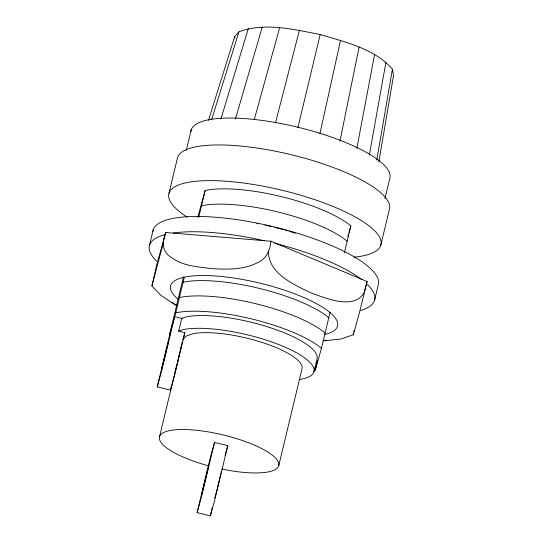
<?xml version="1.0" encoding="UTF-8"?>
<svg xmlns="http://www.w3.org/2000/svg" width="543" height="543" viewBox="0 0 543 543"><rect width="100%" height="100%" fill="white"/><g stroke="black" fill="none" stroke-linecap="round" stroke-linejoin="round"><path stroke-width="0.81" d="M176.495 305.716L160.463 295.005L151.938 285.883L156.907 264.041L165.832 232.506L270.937 241.241L367.122 281.518L359.385 312.849L353.35 334.739L341.113 338.988L323.153 340.882M353.235 334.895L353.378 333.755M184.946 332.255L174.425 375.939L170.488 390.105L157.246 386.881L170.604 331.067M170.488 390.105L170.658 389.256M197.116 512.626L210.474 456.812L214.539 442.436L227.782 445.66L214.492 500.904L210.365 515.85L197.116 512.626L201.249 497.68L214.539 442.436M210.365 515.85L211.268 511.839M165.832 232.506C161.828 242.449 161.773 251.606 171.568 257.633C182.903 266.043 197.299 266.661 210.772 268.547C226.798 269.471 243.678 270.197 258.251 262.289C266.749 258.719 269.993 249.787 270.937 241.241M154.246 276.618L154.456 274.235M268.486 251.443C268.249 273.72 294.774 285.075 311.417 293.057C325.474 298.039 354.973 310.847 364.672 291.713M214.933 497.551L214.872 497.958L217.241 488.781M221.252 471.881L221.313 471.473M378.844 161.882L393.553 75.423L392.419 69.185C374.548 48.551 345.267 42.096 320.194 34.514C293.804 29.498 265.045 22.114 238.92 31.806L234.63 36.727L208.451 120.397M376.794 160.09L392.419 69.185M369.389 154.898L385.958 62.051M356.832 148.382L374.589 54.51M339.938 141.18L359.106 47.078M181.104 347.418L181.443 345.728L181.287 346.224M353.758 331.902L354.002 330.755M319.902 133.782L340.549 40.257M180.948 348.104L179.998 352.197M220.981 473.163L217.444 487.981M170.896 388.225L171.215 386.867M179.808 352.998L178.409 358.801M149.447 245.368L153.126 230.076M168.934 193.444L177.513 157.748A109.048 29.851 13.5 0 1 291.591 154.803A109.048 29.851 13.5 0 1 389.406 209.34L380.826 245.036M186.29 150.404L191.184 130.042M170.02 335.336L169.545 334.814L183.473 276.849M197.788 217.275L205.139 190.566L205.831 190.328A85.875 23.512 13.5 0 1 350.337 225.515L350.812 226.037L344.432 252.604M169.545 334.814L175.728 312.938L184.247 277.521M198.752 217.139L205.139 190.566M278.722 465.745L302.003 368.867A61.339 16.792 13.5 0 0 262.255 342.497A61.339 16.792 13.5 0 0 193.091 333.707L186.032 336.158L182.815 339.85L184.851 332.662L178.674 331.155L181.735 318.408L186.29 316.834A73.604 20.152 13.5 0 1 269.287 327.375A73.604 20.152 13.5 0 1 316.99 359.025L313.922 371.772M159.533 436.728L176.896 364.482M177.289 362.839L179.658 352.984M180.052 351.341L182.421 341.493M297.903 127.578L320.194 34.514M211.465 511.024L212.259 507.739M314.526 370.523L315.218 370.285L317.54 360.62M315.218 370.285L321.408 348.409L330.11 312.184M384.933 198.772L389.826 178.409A102.233 27.985 13.5 0 0 295.541 126.662A102.233 27.985 13.5 0 0 190.919 131.481M374.582 300.184L378.261 284.885A115.863 31.718 13.5 0 0 271.67 226.295A115.863 31.718 13.5 0 0 152.841 231.549M163.382 242.701L151.938 285.883M178.24 359.486L176.774 365.446M176.251 367.523L176.597 366.138M175.708 369.64L176.075 368.215M275.457 122.962L299.417 30.245M175.158 371.717L175.525 370.353M254.307 119.46L279.645 27.734M225.073 455.244L227.782 445.66M347.832 236.572L348.525 234.135M348.979 232.519L350.812 226.037M364.591 290.485L367.122 281.518M235.492 118.836L262.221 27.15M220.974 118.761L248.327 28.541M211.573 119.86L238.92 31.806M157.246 386.881L161.38 371.928L174.67 316.691L182.462 318.585M201.46 205.865L202.152 205.627A85.875 23.512 13.5 0 1 346.665 240.807L347.14 241.336M183.086 282.346L183.772 282.109A85.875 23.512 13.5 0 1 328.284 317.295L328.759 317.818M179.407 297.645L180.1 297.401A85.875 23.512 13.5 0 1 324.605 332.587L325.081 333.11M175.728 312.938L176.421 312.7A85.875 23.512 13.5 0 1 320.933 347.887L321.408 348.409M178.674 331.155L183.222 329.581A73.604 20.152 13.5 0 1 284.451 346.909A73.604 20.152 13.5 0 1 299.41 379.53M324.666 340.509L326.289 340.217M172.016 302.308L175.24 304.806M176.896 304.223L177.371 304.745M173.217 319.515L173.692 320.044M234.63 36.727L234.915 38.288M178.593 299.648A85.875 23.512 13.5 0 1 258.787 282.883A85.875 23.512 13.5 0 1 324.938 334.427M367.265 284.294A115.863 31.718 13.5 0 1 360.654 310.447M156.764 261.258A115.863 31.718 13.5 0 1 165.12 234.624M173.203 233.022A115.863 31.718 13.5 0 1 264.129 240.698M274.717 243.244A115.863 31.718 13.5 0 1 361.509 279.414M187.294 217.193A109.048 29.851 13.5 0 1 207.976 180.629A109.048 29.851 13.5 0 1 351.871 215.164A109.048 29.851 13.5 0 1 353.982 257.206M208.845 465.935A61.339 16.792 13.5 0 1 170.59 430.436A61.339 16.792 13.5 0 1 271.656 454.64A61.339 16.792 13.5 0 1 221.958 469.077M256.907 223.553A85.875 23.512 13.5 0 1 258.522 223.852M265.032 225.162A85.875 23.512 13.5 0 1 271.527 226.621M274.738 227.388A85.875 23.512 13.5 0 1 283.568 229.703M285.17 230.151A85.875 23.512 13.5 0 1 287.552 230.843M289.134 231.304A85.875 23.512 13.5 0 1 295.311 233.225M161.814 368.582L161.76 368.989L168.201 342.504L161.814 368.582M201.691 494.327L201.629 494.734L208.071 468.249L201.691 494.327"/></g></svg>
